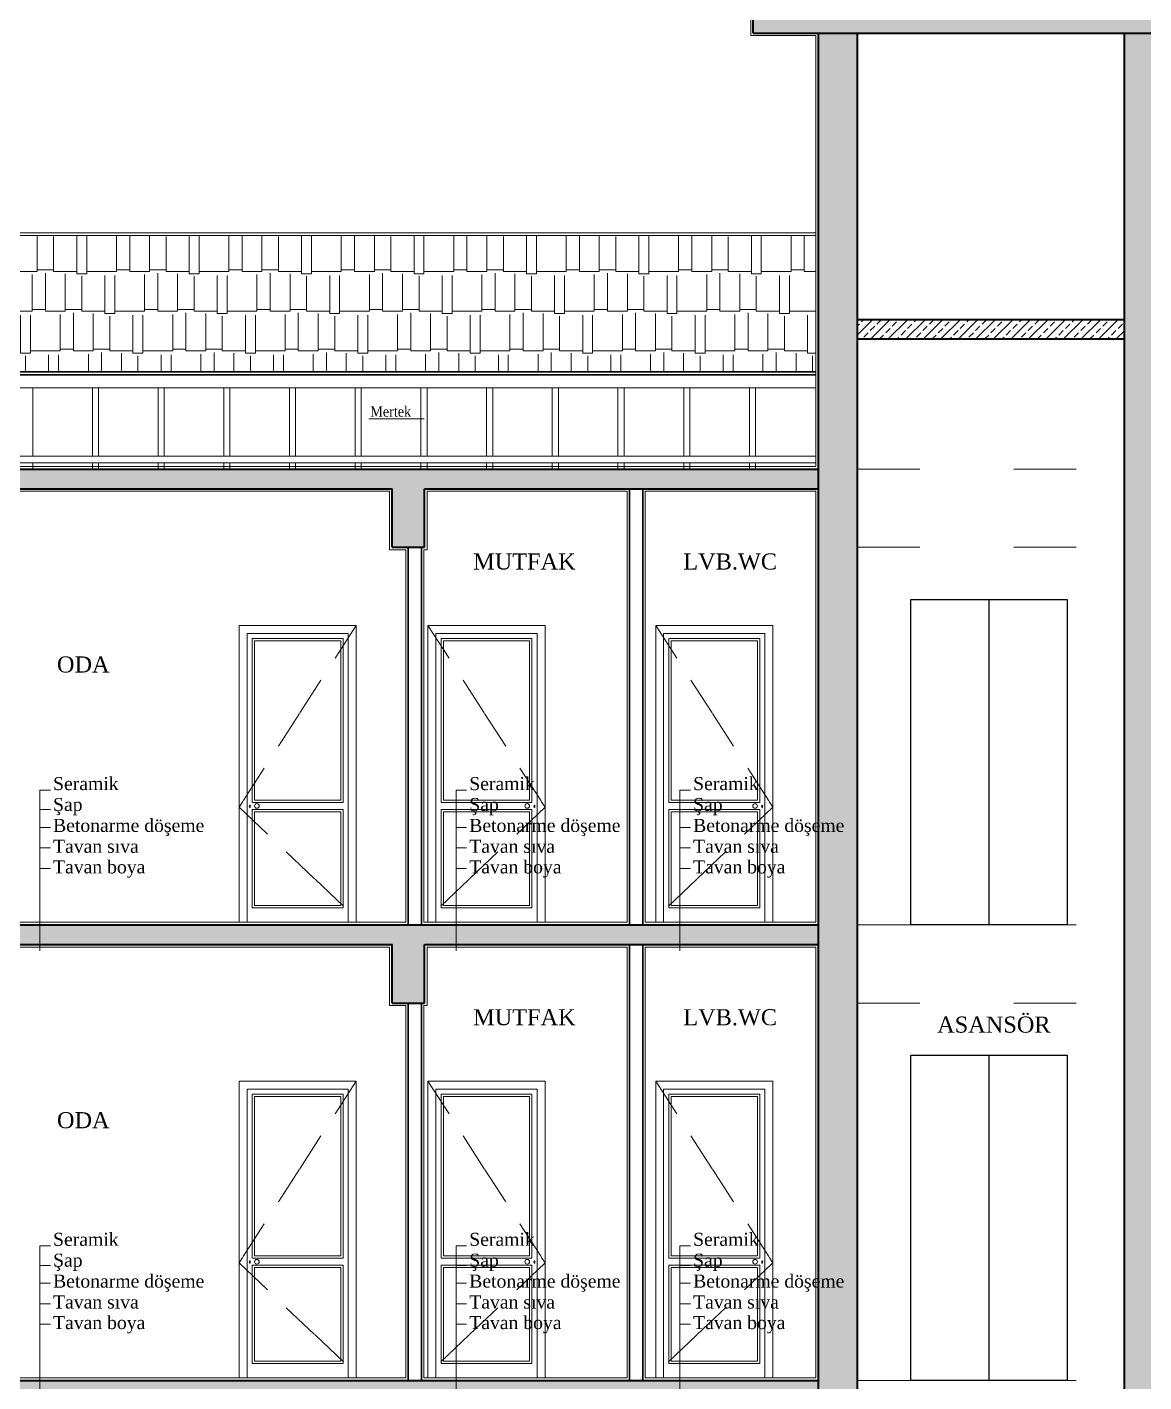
# Model space of a CAD drawing. Header units: centimetres. Extents: x 14449 to 53524, y -19051 to -10746.
# Drawn here: x 17921.9 to 18136.4, y -17073 to -16812.9 of the extents above; entities that cross this region are included whole.
import ezdxf

# ---------------------------------------------------------------- set-up
doc = ezdxf.new("R2010")
doc.units = ezdxf.units.CM
doc.linetypes.add('ACAD_ISO03W100', pattern=[30, 12, -18])
doc.linetypes.add('IZDUSUM1', pattern=[20, 7.5, -5, 7.5, 0])
for name, color, linetype, lineweight in [('malzeme cizgisi', 242, 'Continuous', 20), ('rtm-duv tugla', 22, 'Continuous', 35), ('rtm-izdusum-üst ince', 8, 'IZDUSUM1', 5), ('rtm-kesit katmanı-04', 33, 'Continuous', 25), ('rtm-kesit katmanı-05', 153, 'Continuous', 20), ('rtm-kesit katmanı-06', 136, 'Continuous', 15), ('rtm-mhl-yazı-malzeme', 7, 'Continuous', 13), ('rtm-sembol malzeme cizgisi', 242, 'Continuous', 20), ('rtm-sıva', 252, 'Continuous', 15), ('rtm-tarama-betonarme', 51, 'Continuous', 13), ('rtm-tas_betonarme', 50, 'Continuous', 40)]:
    doc.layers.add(name, color=color, linetype=linetype, lineweight=lineweight)
doc.styles.add('times new roman_1_18', font='times.ttf', dxfattribs={"height": 0.2})
doc.styles.add('ölçü', font='times.ttf', dxfattribs={"height": 10})
pattern_1 = [(45, (11294.3612, -15213.0294), (-1.683798, 1.683798), []), (45, (11296.045, -15213.0294), (-1.683798, 1.683798), [1.190625, -0.5953125])]

msp = doc.modelspace()

# ---------------------------------------------------------------- hatches: boundary and pattern name
at = {"layer": 'rtm-kesit katmanı-05'}
h = msp.add_hatch(dxfattribs=at)
h.set_pattern_fill('AR-RSHKE', color=256, scale=0.025, style=0)
h.set_pattern_definition([(0, (7686.374, -14055.614), (16.1925, 7.62), [3.81, -3.175, 4.445, -1.905, 5.715, -2.54]), (0, (7690.184, -14055.297), (16.1925, 7.62), [3.175, -12.065, 2.54, -3.81]), (0, (7697.804, -14056.0905), (16.1925, 7.62), [1.905, -19.685]), (90, (7686.3737, -14055.614), (-5.3975, 7.62), [7.3025, -23.1775]), (90, (7690.1837, -14055.614), (-5.3975, 7.62), [7.14375, -23.33625]), (90, (7693.3587, -14055.614), (-5.3975, 7.62), [6.6675, -23.8125]), (90, (7697.8037, -14056.0905), (-5.3975, 7.62), [7.3025, -23.1775]), (90, (7699.7087, -14056.0905), (-5.3975, 7.62), [7.3025, -23.1775]), (90, (7705.4237, -14055.614), (-5.3975, 7.62), [6.985, -23.495])])
h.paths.add_polyline_path([(17808.18, -16852.9), (17808.18, -16867.62), (17808.18, -16879.09), (18073.39, -16879.09), (18073.39, -16852.9)])
at = {"layer": 'rtm-tarama-betonarme'}
h = msp.add_hatch(dxfattribs=at)
h.set_pattern_fill('ANSI33', color=256, scale=0.375, style=0)
h.set_pattern_definition(pattern_1)
h.paths.add_polyline_path([(18316.14, -16810.25), (18061.39, -16810.25), (18061.39, -16814), (18316.14, -16814)])
h = msp.add_hatch(dxfattribs=at)
h.set_pattern_fill('ANSI33', color=256, scale=0.375, style=0)
h.set_pattern_definition([(45, (11235.6112, -15213.0294), (-1.683798, 1.683798), []), (45, (11237.295, -15213.0294), (-1.683798, 1.683798), [1.190625, -0.5953125])])
h.paths.add_polyline_path([(18081.39, -16814), (18073.89, -16814), (18073.89, -17185.25), (18081.39, -17185.25)])
h = msp.add_hatch(dxfattribs=at)
h.set_pattern_fill('ANSI33', color=256, scale=0.375, style=0)
h.set_pattern_definition(pattern_1)
h.paths.add_polyline_path([(18132.64, -17185.25), (18140.14, -17185.25), (18140.14, -16814), (18132.64, -16814)])
h = msp.add_hatch(dxfattribs=at)
h.set_pattern_fill('ANSI33', color=256, scale=0.375, style=0)
h.set_pattern_definition(pattern_1)
h.paths.add_polyline_path([(18132.64, -16869), (18081.39, -16869), (18081.39, -16872.75), (18132.64, -16872.75)])
h = msp.add_hatch(dxfattribs=at)
h.set_pattern_fill('ANSI33', color=256, scale=0.375, style=0)
h.set_pattern_definition([(45, (11294.3612, -15026.4509), (-1.683798, 1.683798), []), (45, (11296.045, -15026.4509), (-1.683798, 1.683798), [1.190625, -0.5953125])])
h.paths.add_polyline_path([(18073.89, -16897.75), (17802.68, -16897.75), (17802.68, -16912.75), (17808.95, -16912.75), (17808.95, -16901.5), (17873.27, -16901.5), (17873.27, -16912.75), (17879.52, -16912.75), (17879.52, -16901.5), (17992.02, -16901.5), (17992.02, -16912.75), (17998.27, -16912.75), (17998.27, -16901.5), (18073.89, -16901.5)])
h = msp.add_hatch(dxfattribs=at)
h.set_pattern_fill('ANSI33', color=256, scale=0.375, style=0)
h.set_pattern_definition([(45, (11294.3612, -15113.9509), (-1.683798, 1.683798), []), (45, (11296.045, -15113.9509), (-1.683798, 1.683798), [1.190625, -0.5953125])])
h.paths.add_polyline_path([(18073.89, -16985.25), (17802.68, -16985.25), (17802.68, -17000.25), (17808.95, -17000.25), (17808.95, -16989), (17873.27, -16989), (17873.27, -17000.25), (17879.52, -17000.25), (17879.52, -16989), (17992.02, -16989), (17992.02, -17000.25), (17998.27, -17000.25), (17998.27, -16989), (18073.89, -16989)])
h = msp.add_hatch(dxfattribs=at)
h.set_pattern_fill('ANSI33', color=256, scale=0.375, style=0)
h.set_pattern_definition([(45, (11294.3612, -15201.4509), (-1.683798, 1.683798), []), (45, (11296.045, -15201.4509), (-1.683798, 1.683798), [1.190625, -0.5953125])])
h.paths.add_polyline_path([(17802.68, -17072.75), (17802.68, -17087.75), (17808.95, -17087.75), (17808.95, -17076.5), (17873.27, -17076.5), (17873.27, -17087.75), (17879.52, -17087.75), (17879.52, -17076.5), (17992.02, -17076.5), (17992.02, -17087.75), (17998.27, -17087.75), (17998.27, -17076.5), (18073.89, -17076.5), (18073.89, -17072.75)])

# ---------------------------------------------------------------- linework, layer by layer
at = {"layer": 'malzeme cizgisi'}
for p, q in [((17926.42, -16959.37, -2.19), (17924.39, -16959.37, -2.19)), ((17924.39, -16959.37, -2.19), (17924.39, -16990.25, -2.19)), ((18006.34, -16959.37, -2.19), (18004.31, -16959.37, -2.19)), ((18004.31, -16959.37, -2.19), (18004.31, -16990.25, -2.19)), ((18049.33, -16959.37, -2.19), (18047.3, -16959.37, -2.19)), ((18047.3, -16959.37, -2.19), (18047.3, -16990.25, -2.19)), ((17926.42, -16963.12, -2.19), (17924.39, -16963.12, -2.19)), ((18006.34, -16963.12, -2.19), (18004.31, -16963.12, -2.19)), ((18049.33, -16963.12, -2.19), (18047.3, -16963.12, -2.19)), ((17924.39, -16966.53, -2.19), (17926.42, -16966.53, -2.19)), ((18004.31, -16966.53, -2.19), (18006.34, -16966.53, -2.19)), ((18047.3, -16966.53, -2.19), (18049.33, -16966.53, -2.19)), ((17924.39, -16970.48, -2.19), (17926.42, -16970.48, -2.19)), ((18004.31, -16970.48, -2.19), (18006.34, -16970.48, -2.19)), ((18047.3, -16970.48, -2.19), (18049.33, -16970.48, -2.19)), ((17924.39, -16974.43, -2.19), (17926.42, -16974.43, -2.19)), ((18004.31, -16974.43, -2.19), (18006.34, -16974.43, -2.19)), ((18047.3, -16974.43, -2.19), (18049.33, -16974.43, -2.19)), ((17926.42, -17046.87, -2.19), (17924.39, -17046.87, -2.19)), ((17924.39, -17046.87, -2.19), (17924.39, -17077.75, -2.19)), ((18006.34, -17046.87, -2.19), (18004.31, -17046.87, -2.19)), ((18004.31, -17046.87, -2.19), (18004.31, -17077.75, -2.19)), ((18049.33, -17046.87, -2.19), (18047.3, -17046.87, -2.19)), ((18047.3, -17046.87, -2.19), (18047.3, -17077.75, -2.19)), ((17926.42, -17050.62, -2.19), (17924.39, -17050.62, -2.19)), ((18006.34, -17050.62, -2.19), (18004.31, -17050.62, -2.19)), ((18049.33, -17050.62, -2.19), (18047.3, -17050.62, -2.19)), ((17924.39, -17054.03, -2.19), (17926.42, -17054.03, -2.19)), ((18004.31, -17054.03, -2.19), (18006.34, -17054.03, -2.19)), ((18047.3, -17054.03, -2.19), (18049.33, -17054.03, -2.19)), ((17924.39, -17057.98, -2.19), (17926.42, -17057.98, -2.19)), ((18004.31, -17057.98, -2.19), (18006.34, -17057.98, -2.19)), ((18047.3, -17057.98, -2.19), (18049.33, -17057.98, -2.19)), ((17924.39, -17061.93, -2.19), (17926.42, -17061.93, -2.19)), ((18004.31, -17061.93, -2.19), (18006.34, -17061.93, -2.19)), ((18047.3, -17061.93, -2.19), (18049.33, -17061.93, -2.19))]:
    msp.add_line(p, q, dxfattribs=at)
at = {"layer": 'rtm-duv tugla'}
for p, q in [((18037.64, -16901.5, -2.19), (18037.64, -16985.25, -2.19)), ((18040.14, -16901.5, -2.19), (18040.14, -16985.25, -2.19)), ((17995.14, -16912.75, -2.19), (17995.14, -16985.25, -2.19)), ((17997.64, -16912.75, -2.19), (17997.64, -16985.25, -2.19)), ((18037.64, -16989, -2.19), (18037.64, -17072.75, -2.19)), ((18040.14, -16989, -2.19), (18040.14, -17072.75, -2.19)), ((17995.14, -17000.25, -2.19), (17995.14, -17072.75, -2.19)), ((17997.64, -17000.25, -2.19), (17997.64, -17072.75, -2.19))]:
    msp.add_line(p, q, dxfattribs=at)
at = {"layer": 'rtm-izdusum-üst ince', "lineweight": 9, "elevation": -2.19}
for points in [[(17985.14, -16927.75), (17962.64, -16962.65), (17985.14, -16984)], [(17998.89, -16927.75), (18021.39, -16962.65), (17998.89, -16984)], [(18042.64, -16927.75), (18065.14, -16962.65), (18042.64, -16984)], [(17985.14, -17015.25), (17962.64, -17050.15), (17985.14, -17071.5)], [(17998.89, -17015.25), (18021.39, -17050.15), (17998.89, -17071.5)], [(18042.64, -17015.25), (18065.14, -17050.15), (18042.64, -17071.5)]]:
    msp.add_lwpolyline(points, dxfattribs=at)
at = {"layer": 'rtm-kesit katmanı-04', "lineweight": 20}
for p, q in [((17808.18, -16852.4, -2.19), (18073.39, -16852.4, -2.19)), ((17808.18, -16852.9, -2.19), (18073.39, -16852.9, -2.19)), ((17808.18, -16882.12, -2.19), (18073.39, -16882.12, -2.19))]:
    msp.add_line(p, q, dxfattribs=at)
at = {"layer": 'rtm-kesit katmanı-04', "lineweight": 30}
for p, q in [((17808.18, -16879.09, -2.19), (18073.39, -16879.09, -2.19)), ((17808.18, -16879.62, -2.19), (18073.39, -16879.62, -2.19))]:
    msp.add_line(p, q, dxfattribs=at)
at = {"layer": 'rtm-kesit katmanı-04'}
for p, q in [((18106.64, -16922.75, -2.19), (18106.64, -16985.25, -2.19)), ((18106.64, -17010.25, -2.19), (18106.64, -17072.75, -2.19))]:
    msp.add_line(p, q, dxfattribs=at)
at = {"layer": 'rtm-kesit katmanı-04', "lineweight": 9}
for p, q in [((17964.17, -16929.27, -2.19), (17964.17, -16984.75, -2.19)), ((17964.17, -16929.27, -2.19), (17983.61, -16929.27, -2.19)), ((17983.61, -16929.27, -2.19), (17983.61, -16984.75, -2.19)), ((18019.86, -16929.27, -2.19), (18000.42, -16929.27, -2.19)), ((18000.42, -16929.27, -2.19), (18000.42, -16984.75, -2.19)), ((18019.86, -16929.27, -2.19), (18019.86, -16984.75, -2.19)), ((18063.61, -16929.27, -2.19), (18044.17, -16929.27, -2.19)), ((18044.17, -16929.27, -2.19), (18044.17, -16984.75, -2.19)), ((18063.61, -16929.27, -2.19), (18063.61, -16984.75, -2.19)), ((17964.17, -17016.77, -2.19), (17964.17, -17072.25, -2.19)), ((17964.17, -17016.77, -2.19), (17983.61, -17016.77, -2.19)), ((17983.61, -17016.77, -2.19), (17983.61, -17072.25, -2.19)), ((18019.86, -17016.77, -2.19), (18000.42, -17016.77, -2.19)), ((18000.42, -17016.77, -2.19), (18000.42, -17072.25, -2.19)), ((18019.86, -17016.77, -2.19), (18019.86, -17072.25, -2.19)), ((18063.61, -17016.77, -2.19), (18044.17, -17016.77, -2.19)), ((18044.17, -17016.77, -2.19), (18044.17, -17072.25, -2.19)), ((18063.61, -17016.77, -2.19), (18063.61, -17072.25, -2.19))]:
    msp.add_line(p, q, dxfattribs=at)
at = {"layer": 'rtm-kesit katmanı-04', "elevation": -2.19}
for points in [[(18091.64, -16985.25), (18091.64, -16922.75), (18121.64, -16922.75), (18121.64, -16985.25), (18091.64, -16985.25)], [(18091.64, -17072.75), (18091.64, -17010.25), (18121.64, -17010.25), (18121.64, -17072.75), (18091.64, -17072.75)]]:
    msp.add_lwpolyline(points, dxfattribs=at)
at = {"layer": 'rtm-kesit katmanı-04', "lineweight": 9, "elevation": -2.19}
for points in [[(17985.14, -16984.75), (17985.14, -16927.75), (17962.64, -16927.75), (17962.64, -16984.75)], [(17998.89, -16984.75), (17998.89, -16927.75), (18021.39, -16927.75), (18021.39, -16984.75)], [(18042.64, -16984.75), (18042.64, -16927.75), (18065.14, -16927.75), (18065.14, -16984.75)], [(17985.14, -17072.25), (17985.14, -17015.25), (17962.64, -17015.25), (17962.64, -17072.25)], [(17998.89, -17072.25), (17998.89, -17015.25), (18021.39, -17015.25), (18021.39, -17072.25)], [(18042.64, -17072.25), (18042.64, -17015.25), (18065.14, -17015.25), (18065.14, -17072.25)]]:
    msp.add_lwpolyline(points, dxfattribs=at)
at = {"layer": 'rtm-kesit katmanı-05'}
for p, q in [((17923.02, -16882.12, -2.19), (17923.02, -16895.25, -2.19)), ((17934.47, -16895.25, -2.19), (17934.47, -16882.12, -2.19)), ((17935.64, -16882.12, -2.19), (17935.64, -16895.25, -2.19)), ((17947.08, -16895.25, -2.19), (17947.08, -16882.12, -2.19)), ((17948.26, -16882.12, -2.19), (17948.26, -16895.25, -2.19)), ((17959.7, -16895.25, -2.19), (17959.7, -16882.12, -2.19)), ((17960.88, -16882.12, -2.19), (17960.88, -16895.25, -2.19)), ((17972.32, -16895.25, -2.19), (17972.32, -16882.12, -2.19)), ((17973.49, -16882.12, -2.19), (17973.49, -16895.25, -2.19)), ((17984.93, -16895.25, -2.19), (17984.93, -16882.12, -2.19)), ((17986.11, -16882.12, -2.19), (17986.11, -16895.25, -2.19)), ((17997.55, -16895.25, -2.19), (17997.55, -16882.12, -2.19)), ((17998.73, -16882.12, -2.19), (17998.73, -16895.25, -2.19)), ((18010.17, -16895.25, -2.19), (18010.17, -16882.12, -2.19)), ((18011.35, -16882.12, -2.19), (18011.35, -16895.25, -2.19)), ((18022.79, -16895.25, -2.19), (18022.79, -16882.12, -2.19)), ((18023.96, -16882.12, -2.19), (18023.96, -16895.25, -2.19)), ((18035.4, -16895.25, -2.19), (18035.4, -16882.12, -2.19)), ((18036.58, -16882.12, -2.19), (18036.58, -16895.25, -2.19)), ((18048.02, -16895.25, -2.19), (18048.02, -16882.12, -2.19)), ((18049.2, -16882.12, -2.19), (18049.2, -16895.25, -2.19)), ((18060.64, -16895.25, -2.19), (18060.64, -16882.12, -2.19)), ((18061.82, -16882.12, -2.19), (18061.82, -16895.25, -2.19)), ((17923.02, -16896.5, -2.19), (17923.02, -16897.75, -2.19)), ((17934.47, -16897.75, -2.19), (17934.47, -16896.5, -2.19)), ((17935.64, -16896.5, -2.19), (17935.64, -16897.75, -2.19)), ((17947.08, -16897.75, -2.19), (17947.08, -16896.5, -2.19)), ((17948.26, -16896.5, -2.19), (17948.26, -16897.75, -2.19)), ((17959.7, -16897.75, -2.19), (17959.7, -16896.5, -2.19)), ((17960.88, -16896.5, -2.19), (17960.88, -16897.75, -2.19)), ((17972.32, -16897.75, -2.19), (17972.32, -16896.5, -2.19)), ((17973.49, -16896.5, -2.19), (17973.49, -16897.75, -2.19)), ((17984.93, -16897.75, -2.19), (17984.93, -16896.5, -2.19)), ((17986.11, -16896.5, -2.19), (17986.11, -16897.75, -2.19)), ((17997.55, -16897.75, -2.19), (17997.55, -16896.5, -2.19)), ((17998.73, -16896.5, -2.19), (17998.73, -16897.75, -2.19)), ((18010.17, -16897.75, -2.19), (18010.17, -16896.5, -2.19)), ((18011.35, -16896.5, -2.19), (18011.35, -16897.75, -2.19)), ((18022.79, -16897.75, -2.19), (18022.79, -16896.5, -2.19)), ((18023.96, -16896.5, -2.19), (18023.96, -16897.75, -2.19)), ((18035.4, -16897.75, -2.19), (18035.4, -16896.5, -2.19)), ((18036.58, -16896.5, -2.19), (18036.58, -16897.75, -2.19)), ((18048.02, -16897.75, -2.19), (18048.02, -16896.5, -2.19)), ((18049.2, -16896.5, -2.19), (18049.2, -16897.75, -2.19)), ((18060.64, -16897.75, -2.19), (18060.64, -16896.5, -2.19)), ((18061.82, -16896.5, -2.19), (18061.82, -16897.75, -2.19))]:
    msp.add_line(p, q, dxfattribs=at)
at = {"layer": 'rtm-kesit katmanı-05', "lineweight": 9}
for p, q in [((17965.17, -16963.08, -2.19), (17982.61, -16963.08, -2.19)), ((17965.2, -16961.75, -2.19), (17982.61, -16961.75, -2.19)), ((18018.83, -16961.75, -2.19), (18001.42, -16961.75, -2.19)), ((18018.86, -16963.08, -2.19), (18001.42, -16963.08, -2.19)), ((18062.58, -16961.75, -2.19), (18045.17, -16961.75, -2.19)), ((18062.61, -16963.08, -2.19), (18045.17, -16963.08, -2.19)), ((17965.2, -17049.25, -2.19), (17982.61, -17049.25, -2.19)), ((18018.83, -17049.25, -2.19), (18001.42, -17049.25, -2.19)), ((18062.58, -17049.25, -2.19), (18045.17, -17049.25, -2.19)), ((17965.17, -17050.58, -2.19), (17982.61, -17050.58, -2.19)), ((18018.86, -17050.58, -2.19), (18001.42, -17050.58, -2.19)), ((18062.61, -17050.58, -2.19), (18045.17, -17050.58, -2.19))]:
    msp.add_line(p, q, dxfattribs=at)
at = {"layer": 'rtm-kesit katmanı-05', "lineweight": 9, "elevation": -2.19}
for points in [[(17982.61, -16961.75), (17982.61, -16930.27), (17965.17, -16930.27)], [(17965.17, -16930.27), (17965.17, -16961.75)], [(18001.42, -16961.75), (18001.42, -16930.27), (18018.86, -16930.27)], [(18018.86, -16930.27), (18018.86, -16961.75)], [(18045.17, -16961.75), (18045.17, -16930.27), (18062.61, -16930.27)], [(18062.61, -16930.27), (18062.61, -16961.75)], [(17965.17, -16963.08), (17965.17, -16981.97), (17982.61, -16981.97), (17982.61, -16963.08)], [(18018.86, -16963.08), (18018.86, -16981.97), (18001.42, -16981.97), (18001.42, -16963.08)], [(18062.61, -16963.08), (18062.61, -16981.97), (18045.17, -16981.97), (18045.17, -16963.08)], [(17982.16, -16963.53), (17965.62, -16963.53), (17965.62, -16981.53), (17982.16, -16981.53), (17982.16, -16963.53)], [(18001.87, -16963.53), (18018.41, -16963.53), (18018.41, -16981.53), (18001.87, -16981.53), (18001.87, -16963.53)], [(18045.62, -16963.53), (18062.16, -16963.53), (18062.16, -16981.53), (18045.62, -16981.53), (18045.62, -16963.53)], [(17982.61, -17049.25), (17982.61, -17017.77), (17965.17, -17017.77)], [(17965.17, -17017.77), (17965.17, -17049.25)], [(18001.42, -17049.25), (18001.42, -17017.77), (18018.86, -17017.77)], [(18018.86, -17017.77), (18018.86, -17049.25)], [(18045.17, -17049.25), (18045.17, -17017.77), (18062.61, -17017.77)], [(18062.61, -17017.77), (18062.61, -17049.25)], [(17965.17, -17050.58), (17965.17, -17069.47), (17982.61, -17069.47), (17982.61, -17050.58)], [(17982.16, -17051.03), (17965.62, -17051.03), (17965.62, -17069.03), (17982.16, -17069.03), (17982.16, -17051.03)], [(18018.86, -17050.58), (18018.86, -17069.47), (18001.42, -17069.47), (18001.42, -17050.58)], [(18001.87, -17051.03), (18018.41, -17051.03), (18018.41, -17069.03), (18001.87, -17069.03), (18001.87, -17051.03)], [(18062.61, -17050.58), (18062.61, -17069.47), (18045.17, -17069.47), (18045.17, -17050.58)], [(18045.62, -17051.03), (18062.16, -17051.03), (18062.16, -17069.03), (18045.62, -17069.03), (18045.62, -17051.03)]]:
    msp.add_lwpolyline(points, dxfattribs=at)
for points in [[(17965.62, -16930.72), (17965.62, -16961.3), (17982.16, -16961.3), (17982.16, -16930.72), (17965.62, -16930.72)], [(18018.41, -16930.72), (18018.41, -16961.3), (18001.87, -16961.3), (18001.87, -16930.72), (18018.41, -16930.72)], [(18062.16, -16930.72), (18062.16, -16961.3), (18045.62, -16961.3), (18045.62, -16930.72), (18062.16, -16930.72)], [(17965.62, -17018.22), (17965.62, -17048.8), (17982.16, -17048.8), (17982.16, -17018.22), (17965.62, -17018.22)], [(18018.41, -17018.22), (18018.41, -17048.8), (18001.87, -17048.8), (18001.87, -17018.22), (18018.41, -17018.22)], [(18062.16, -17018.22), (18062.16, -17048.8), (18045.62, -17048.8), (18045.62, -17018.22), (18062.16, -17018.22)]]:
    msp.add_lwpolyline(points, close=True, dxfattribs=at)
at = {"layer": 'rtm-kesit katmanı-06', "elevation": -2.19}
for points in [[(17808.18, -16895.25), (18073.39, -16895.25)], [(17808.18, -16896.5), (18073.39, -16896.5)]]:
    msp.add_lwpolyline(points, dxfattribs=at)
at = {"layer": 'rtm-kesit katmanı-06', "lineweight": 9}
for centre in [(17966.06, -16962.42, -2.19), (18017.97, -16962.42, -2.19), (18061.72, -16962.42, -2.19), (17966.06, -17049.92, -2.19), (18017.97, -17049.92, -2.19), (18061.72, -17049.92, -2.19)]:
    msp.add_circle(centre, 0.446, dxfattribs=at)
at = {"layer": 'rtm-kesit katmanı-06', "lineweight": 9, "extrusion": (0, 0, -1)}
for centre in [(17964.68, -16962.49, -2.19), (17964.68, -17049.99, -2.19)]:
    msp.add_ellipse(centre, major_axis=(0, 0.233), ratio=0.398742, start_param=3.141593, end_param=9.424778, dxfattribs=at)
at = {"layer": 'rtm-kesit katmanı-06', "lineweight": 9}
for centre in [(18019.35, -16962.49, -2.19), (18063.1, -16962.49, -2.19), (18019.35, -17049.99, -2.19), (18063.1, -17049.99, -2.19)]:
    msp.add_ellipse(centre, major_axis=(0, 0.233), ratio=0.398742, start_param=3.141593, end_param=9.424778, dxfattribs=at)
at = {"layer": 'rtm-sembol malzeme cizgisi', "elevation": -2.19}
msp.add_lwpolyline([(17998.21, -16888.07), (17987.53, -16888.07)], dxfattribs=at)
at = {"layer": 'rtm-sıva', "linetype": 'ACAD_ISO03W100'}
for p, q in [((18081.39, -16897.75, -2.19), (18131.9, -16897.75, -2.19)), ((18081.39, -16912.75, -2.19), (18131.9, -16912.75, -2.19)), ((18081.39, -16985.25, -2.19), (18131.9, -16985.25, -2.19)), ((18081.39, -17000.25, -2.19), (18131.9, -17000.25, -2.19)), ((18081.39, -17072.75, -2.19), (18131.9, -17072.75, -2.19))]:
    msp.add_line(p, q, dxfattribs=at)
at = {"layer": 'rtm-sıva', "elevation": -2.19}
msp.add_lwpolyline([(17802.68, -16867.62), (17808.18, -16867.62), (17808.18, -16897.25), (18073.39, -16897.25), (18073.39, -16814.5), (18060.89, -16814.5), (18060.89, -16804.75), (18064.39, -16804.75), (18064.39, -16809.75), (18313.14, -16809.75), (18313.14, -16804.75), (18316.64, -16804.75), (18316.64, -16814.5), (18304.14, -16814.5), (18304.14, -16897.25), (18568.82, -16897.25), (18568.82, -16867.62), (18574.32, -16867.62)], dxfattribs=at)
for points in [[(17880.14, -16984.75), (17994.64, -16984.75), (17994.64, -16913.25), (17991.52, -16913.25), (17991.52, -16902), (17880.14, -16902)], [(17998.14, -16984.75), (18037.14, -16984.75), (18037.14, -16902), (17998.77, -16902), (17998.77, -16913.25), (17998.14, -16913.25)], [(18040.64, -16984.75), (18073.39, -16984.75), (18073.39, -16902), (18040.64, -16902)], [(17880.14, -17072.25), (17994.64, -17072.25), (17994.64, -17000.75), (17991.52, -17000.75), (17991.52, -16989.5), (17880.14, -16989.5)], [(17998.14, -17072.25), (18037.14, -17072.25), (18037.14, -16989.5), (17998.77, -16989.5), (17998.77, -17000.75), (17998.14, -17000.75)], [(18040.64, -17072.25), (18073.39, -17072.25), (18073.39, -16989.5), (18040.64, -16989.5)]]:
    msp.add_lwpolyline(points, close=True, dxfattribs=at)
at = {"layer": 'rtm-tas_betonarme'}
for p, q in [((18061.39, -16814, -2.19), (18061.39, -16810.25, -2.19)), ((18061.39, -16814, -2.19), (18316.14, -16814, -2.19)), ((18073.89, -17225.25, -2.19), (18073.89, -16814, -2.19)), ((18081.39, -17225.25, -2.19), (18081.39, -16814, -2.19)), ((18132.64, -17225.25, -2.19), (18132.64, -16814, -2.19)), ((18081.39, -16869, -2.19), (18132.64, -16869, -2.19)), ((18081.39, -16872.75, -2.19), (18132.64, -16872.75, -2.19)), ((17802.68, -16897.75, -2.19), (18073.89, -16897.75, -2.19)), ((17879.52, -16901.5, -2.19), (17992.02, -16901.5, -2.19)), ((17992.02, -16912.75, -2.19), (17992.02, -16901.5, -2.19)), ((17998.27, -16901.5, -2.19), (18073.89, -16901.5, -2.19)), ((17998.27, -16912.75, -2.19), (17998.27, -16901.5, -2.19)), ((17992.02, -16912.75, -2.19), (17998.27, -16912.75, -2.19)), ((17802.68, -16985.25, -2.19), (18073.89, -16985.25, -2.19)), ((17879.52, -16989, -2.19), (17992.02, -16989, -2.19)), ((17992.02, -17000.25, -2.19), (17992.02, -16989, -2.19)), ((17998.27, -16989, -2.19), (18073.89, -16989, -2.19)), ((17998.27, -17000.25, -2.19), (17998.27, -16989, -2.19)), ((17992.02, -17000.25, -2.19), (17998.27, -17000.25, -2.19)), ((17802.68, -17072.75, -2.19), (18073.89, -17072.75, -2.19))]:
    msp.add_line(p, q, dxfattribs=at)

# ---------------------------------------------------------------- texts
at = {"layer": 'rtm-mhl-yazı-malzeme', "style": 'times new roman_1_18', "width": 0.9}
msp.add_text('Mertek', height=2, dxfattribs=at).set_placement((17987.83, -16887.67, -2.19))
at = {"layer": 'rtm-mhl-yazı-malzeme', "style": 'ölçü'}
for s, p in [('MUTFAK', (18007.58, -16917.02, -2.19)), ('LVB.WC', (18047.94, -16917.02, -2.19)), ('ODA', (17927.67, -16936.79, -2.19)), ('MUTFAK', (18007.58, -17004.52, -2.19)), ('LVB.WC', (18047.94, -17004.52, -2.19)), ('ASANSÖR', (18096.7, -17005.94, -2.19)), ('ODA', (17927.67, -17024.29, -2.19))]:
    msp.add_text(s, height=3.087, dxfattribs=at).set_placement(p)
at = {"layer": 'rtm-mhl-yazı-malzeme', "linetype": 'Continuous', "lineweight": 0, "style": 'times new roman_1_18'}
for s, p in [('Seramik', (17926.92, -16959.37, -2.19)), ('Seramik', (18006.84, -16959.37, -2.19)), ('Seramik', (18049.83, -16959.37, -2.19)), ('Şap', (17926.92, -16963.38, -2.19)), ('Şap', (18006.84, -16963.38, -2.19)), ('Şap', (18049.83, -16963.38, -2.19)), ('Betonarme döşeme', (17926.92, -16967.4, -2.19)), ('Betonarme döşeme', (18006.84, -16967.4, -2.19)), ('Betonarme döşeme', (18049.83, -16967.4, -2.19)), ('Tavan sıva', (17926.92, -16971.41, -2.19)), ('Tavan sıva', (18006.84, -16971.41, -2.19)), ('Tavan sıva', (18049.83, -16971.41, -2.19)), ('Tavan boya', (17926.92, -16975.36, -2.19)), ('Tavan boya', (18006.84, -16975.36, -2.19)), ('Tavan boya', (18049.83, -16975.36, -2.19)), ('Seramik', (17926.92, -17046.87, -2.19)), ('Seramik', (18006.84, -17046.87, -2.19)), ('Seramik', (18049.83, -17046.87, -2.19)), ('Şap', (17926.92, -17050.88, -2.19)), ('Şap', (18006.84, -17050.88, -2.19)), ('Şap', (18049.83, -17050.88, -2.19)), ('Betonarme döşeme', (17926.92, -17054.9, -2.19)), ('Betonarme döşeme', (18006.84, -17054.9, -2.19)), ('Betonarme döşeme', (18049.83, -17054.9, -2.19)), ('Tavan sıva', (17926.92, -17058.91, -2.19)), ('Tavan sıva', (18006.84, -17058.91, -2.19)), ('Tavan sıva', (18049.83, -17058.91, -2.19)), ('Tavan boya', (17926.92, -17062.86, -2.19)), ('Tavan boya', (18006.84, -17062.86, -2.19)), ('Tavan boya', (18049.83, -17062.86, -2.19))]:
    msp.add_text(s, height=2.5, dxfattribs=at).set_placement(p)

doc.saveas('drawing.dxf')
